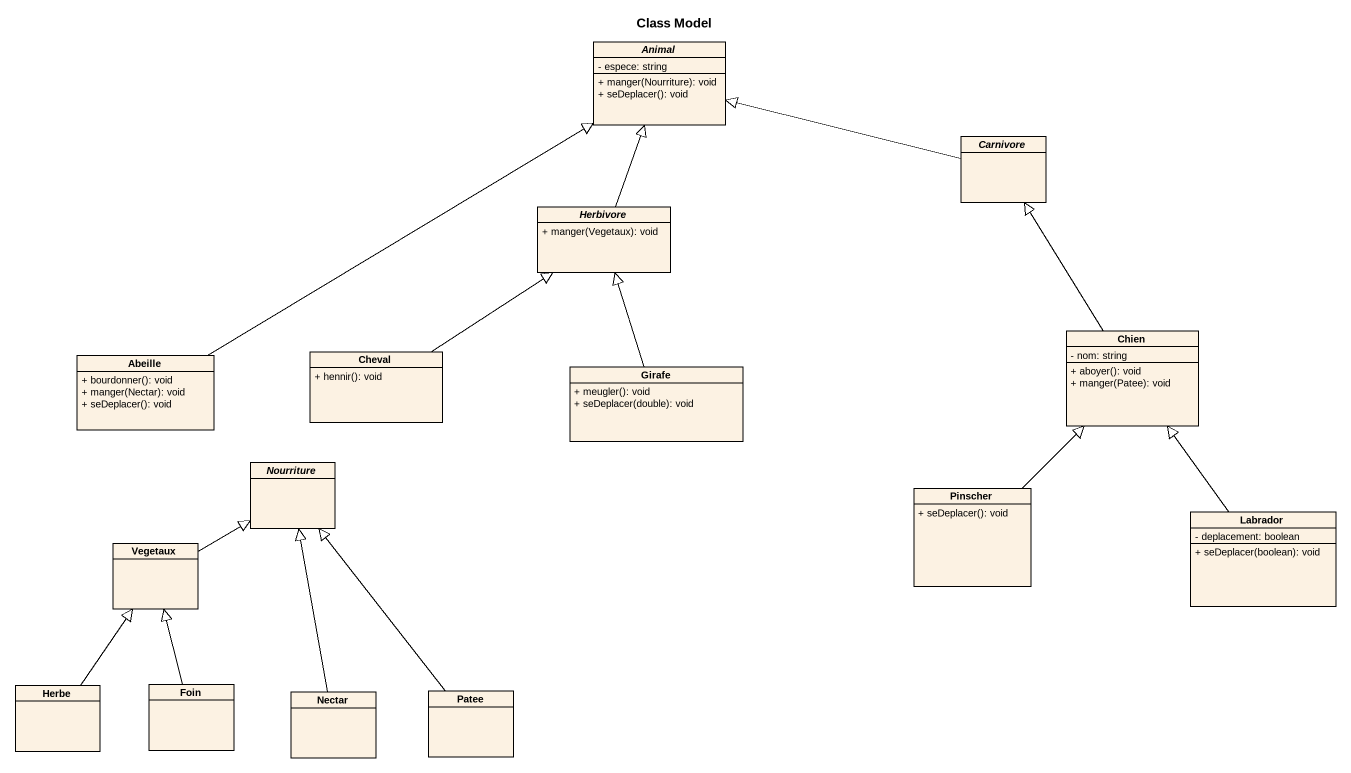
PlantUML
@startuml
title Class Model
hide circle
hide empty members
skinparam classAttributeIconSize 0
abstract class Animal {
  - espece: string
  + manger(Nourriture): void
  + seDeplacer(): void
}
abstract class Carnivore
abstract class Herbivore {
  + manger(Vegetaux): void
}
class Cheval {
  + hennir(): void
}
class Chien {
  - nom: string
  + aboyer(): void
  + manger(Patee): void
}
class Abeille {
  + bourdonner(): void
  + manger(Nectar): void
  + seDeplacer(): void
}
class Girafe {
  + meugler(): void
  + seDeplacer(double): void
}
abstract class Nourriture
class Pinscher {
  + seDeplacer(): void
}
class Labrador {
  - deplacement: boolean
  + seDeplacer(boolean): void
}
class Vegetaux
class Herbe
class Foin
class Nectar
class Patee
Carnivore -left-|> Animal
Herbivore -up-|> Animal
Cheval -up-|> Herbivore
Chien -up-|> Carnivore
Abeille -up-|> Animal
Girafe -up-|> Herbivore
Pinscher -up-|> Chien
Labrador -up-|> Chien
Vegetaux -right-|> Nourriture
Herbe -up-|> Vegetaux
Foin -up-|> Vegetaux
Nectar -up-|> Nourriture
Patee -up-|> Nourriture
@enduml
